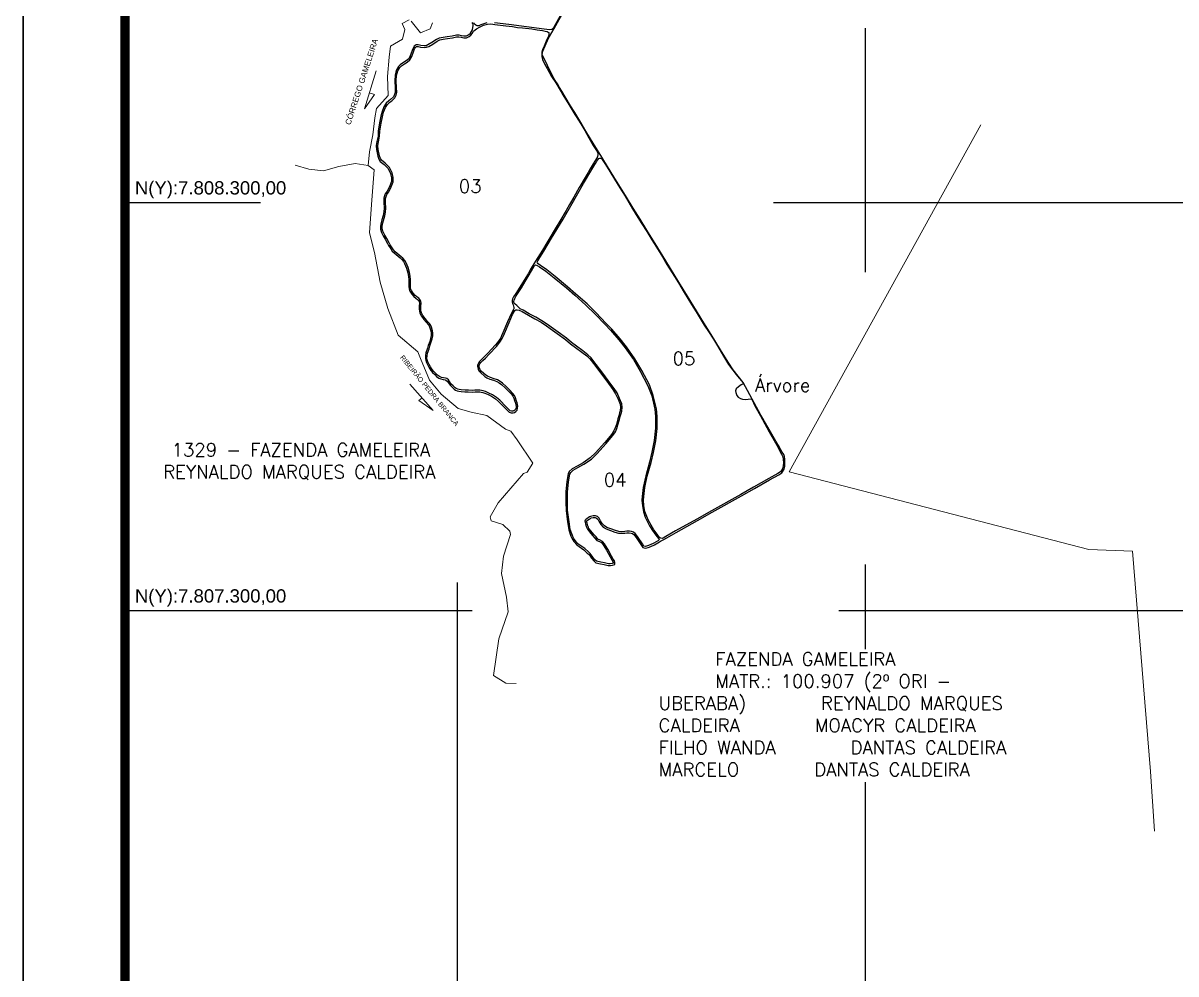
# Model space of a CAD drawing. Header units: millimetres. Extents: x 726035 to 731285, y 7803684 to 7811109.
# Drawn here: x 726035 to 728861, y 7806409 to 7808739 of the extents above; entities that cross this region are included whole.
import ezdxf
from ezdxf.enums import TextEntityAlignment as Align

# ---------------------------------------------------------------- set-up
doc = ezdxf.new("R2010")
doc.units = ezdxf.units.MM
doc.linetypes.add('LIN0', pattern=[0])
for name, color, linetype, lineweight in [('0114001329', 1, 'Continuous', 25), ('CERCAS', 54, 'Continuous', 13), ('CURSOS_DAGUA', 174, 'Continuous', 13)]:
    doc.layers.add(name, color=color, linetype=linetype, lineweight=lineweight)
for name, color, linetype in [('0114001329001', 5, 'Continuous'), ('0114001329002', 5, 'Continuous'), ('0114001329003', 5, 'Continuous'), ('0114001329004', 5, 'Continuous'), ('0114001329005', 5, 'Continuous'), ('MALHA', 8, 'Continuous'), ('MARGEM', 5, 'Continuous'), ('TEXTO', 7, 'Continuous')]:
    doc.layers.add(name, color=color, linetype=linetype)
doc.styles.add('ARIAL', font='arial.ttf')
doc.styles.add('Simplex', font='simplex.shx')
doc.styles.get("Standard").update_dxf_attribs({"font": 'arial.ttf'})
doc.linetypes.add('CERCA_DE_ARAME', pattern='A,0.15,-0.05,["X",Standard,S=0.05,R=0,X=-0.0175,Y=-0.025],-0.05', length=0.25)

msp = doc.modelspace()

# ---------------------------------------------------------------- linework, layer by layer
at = {"layer": '0114001329', "flags": 128}
msp.add_lwpolyline([(727135.4, 7808741), (727136.5, 7808738.3), (727137.3, 7808735.2), (727137.5, 7808732.8), (727137.1, 7808728.4), (727135.7, 7808722.7), (727132.2, 7808715.8), (727129.9, 7808712.1), (727126.3, 7808709.5), (727121.2, 7808707.5), (727115.7, 7808707.3), (727109.9, 7808708.4), (727103.7, 7808709.4), (727097.2, 7808709.3), (727086.9, 7808707.3), (727075, 7808705.2), (727064.5, 7808703.9), (727055.4, 7808702), (727048.3, 7808698.7), (727037.3, 7808691.3), (727027.6, 7808685.7), (727023.3, 7808683.8), (727018.3, 7808683.3), (727010, 7808684.3), (727003.8, 7808685.9), (726998.5, 7808685.9), (726994.1, 7808682.8), (726991.3, 7808677.7), (726989.2, 7808672.3), (726984.3, 7808659), (726980.4, 7808651.8), (726974.3, 7808646.6), (726968, 7808642.7), (726959.8, 7808637.2), (726955.3, 7808632.6), (726950.1, 7808623.4), (726946.9, 7808611.5), (726946.1, 7808597.5), (726946.9, 7808581), (726947.4, 7808569.5), (726945.9, 7808563.9), (726943, 7808558.9), (726935.9, 7808551.8), (726931.9, 7808548.4), (726925.6, 7808542.7), (726919.8, 7808534.3), (726915.1, 7808522.2), (726911.9, 7808510.8), (726908.6, 7808494.5), (726905.8, 7808474.5), (726905.2, 7808462.4), (726902.6, 7808448.9), (726900.8, 7808438.7), (726901.4, 7808429.1), (726904.6, 7808413.3), (726907.4, 7808405.7), (726910.8, 7808400.4), (726920.2, 7808392.8), (726930.2, 7808382.7), (726936.2, 7808370.9), (726938, 7808360.4), (726938.1, 7808351), (726932.5, 7808336), (726927.7, 7808327.1), (726923.1, 7808320.8), (726921.1, 7808315.9), (726919.4, 7808309.9), (726919.2, 7808300.5), (726920.1, 7808285.5), (726919.6, 7808276.6), (726917.7, 7808267.6), (726914.6, 7808256.9), (726912.9, 7808250.7), (726911.3, 7808241.8), (726911.7, 7808234), (726913.2, 7808228.3), (726914.7, 7808224.4), (726918.2, 7808217.8), (726923, 7808209.6), (726928.8, 7808198.9), (726931.3, 7808194), (726936.3, 7808186.3), (726940.3, 7808180.7), (726944.9, 7808176), (726959.2, 7808163.6), (726963.3, 7808160), (726967.6, 7808155), (726970.5, 7808150.2), (726975.3, 7808139), (726978.7, 7808127.4), (726979.5, 7808123.3), (726980.3, 7808117.5), (726980.6, 7808110.7), (726980.6, 7808104.2), (726980.5, 7808093.7), (726981.2, 7808088.3), (726983.2, 7808082.1), (726988.1, 7808075.1), (726993.4, 7808069), (726998.1, 7808065.3), (727002.3, 7808062.1), (727004.8, 7808059.3), (727006, 7808057), (727006.6, 7808052.5), (727006.4, 7808045.9), (727006, 7808038.4), (727006.6, 7808033.1), (727008, 7808028), (727011.7, 7808020.8), (727017.2, 7808012.6), (727023.7, 7808005.4), (727028.3, 7808000.8), (727030.5, 7807997.7), (727032.6, 7807992.4), (727034.5, 7807984.7), (727035.3, 7807979.4), (727035.3, 7807973.3), (727034.1, 7807966.7), (727032, 7807959.1), (727028.4, 7807949.3), (727026.5, 7807942.4), (727022.8, 7807931), (727021.3, 7807924.4), (727021.2, 7807917.6), (727022, 7807913.1), (727024, 7807907.3), (727027, 7807901.1), (727030.6, 7807894.5), (727035, 7807887.6), (727039, 7807882.8), (727044.2, 7807877.8), (727048.8, 7807873.1), (727053.9, 7807869.2), (727059.4, 7807867.1), (727064.7, 7807866), (727070, 7807864.9), (727071.7, 7807864.3), (727074.7, 7807861.9), (727077.1, 7807858.7), (727081.8, 7807852.2), (727086.2, 7807847.8), (727091.7, 7807842.5), (727095, 7807839.9), (727099.6, 7807838.1), (727103.6, 7807837), (727108.9, 7807836.5), (727118.2, 7807835.9), (727126.5, 7807835.5), (727135.7, 7807835.1), (727143.1, 7807835.5), (727148.5, 7807835.7), (727154.4, 7807835.3), (727158.2, 7807834.9), (727162.1, 7807834.3), (727167.4, 7807832.6), (727175.1, 7807829), (727183.4, 7807824.9), (727192.9, 7807818.8), (727200.6, 7807812.3), (727215.7, 7807796.8), (727219.2, 7807793.3), (727226.9, 7807785.8), (727231.8, 7807784.5), (727236.2, 7807784.4), (727239.9, 7807785.1), (727243.2, 7807787.3), (727245.9, 7807790.3), (727247.3, 7807795.5), (727247.6, 7807800.2), (727246.1, 7807808.5), (727243.8, 7807815.6), (727242, 7807821.3), (727239.3, 7807826.9), (727235.2, 7807832.6), (727229, 7807839), (727219.5, 7807848.4), (727210.5, 7807856.6), (727204.6, 7807860.8), (727197.7, 7807864.7), (727189.7, 7807867.7), (727180.6, 7807870.7), (727173.4, 7807873.7), (727169.4, 7807876.5), (727159.1, 7807885.8), (727155.8, 7807889.6), (727154.4, 7807892.7), (727153.4, 7807895.2), (727153, 7807898), (727153.1, 7807900), (727153.9, 7807902.2), (727154.9, 7807904.1), (727157.3, 7807907.4), (727162.4, 7807912.5), (727168.5, 7807918.5), (727177.9, 7807928.3), (727195.5, 7807947), (727201.4, 7807954.2), (727205.7, 7807960), (727209.4, 7807966.2), (727211.8, 7807971.3), (727215.1, 7807978.9), (727226.6, 7808005.4), (727234.8, 7808025.1), (727240.3, 7808034.9), (727243, 7808036.5), (727246.6, 7808036.9), (727251.5, 7808035.9), (727258.8, 7808032.3), (727274.1, 7808023.3), (727289.8, 7808014.9), (727304.9, 7808006.2), (727318.4, 7807997.4), (727332.5, 7807986.9), (727344.4, 7807978.7), (727364.7, 7807964.2), (727377, 7807953.1), (727389, 7807944.4), (727405.1, 7807932.8), (727416.7, 7807923.5), (727424.6, 7807916.2), (727436.6, 7807900.6), (727453.2, 7807878.8), (727466.3, 7807861.5), (727480.3, 7807841.5), (727487.5, 7807830.8), (727493.7, 7807817.3), (727498.6, 7807805.3), (727499.3, 7807798.3), (727498.6, 7807788.7), (727497.4, 7807783.9), (727495, 7807776.5), (727492.8, 7807769.1), (727489.4, 7807755.6), (727486.4, 7807747.1), (727483.4, 7807739.7), (727477.8, 7807730.8), (727461.3, 7807711.5), (727438.1, 7807686.5), (727425.5, 7807673.5), (727407.9, 7807661.7), (727393.3, 7807653.8), (727380.7, 7807646.8), (727374, 7807640.6), (727371.6, 7807634.8), (727368.2, 7807615.5), (727365.6, 7807590.2), (727365.2, 7807564.4), (727366, 7807545), (727369.5, 7807516.8), (727372.6, 7807497.2), (727378, 7807481.9), (727381.2, 7807475.1), (727384.9, 7807468.8), (727392.7, 7807460.4), (727409.5, 7807448.2), (727418.2, 7807440.3), (727422.5, 7807437), (727428.4, 7807427.7), (727433.8, 7807421.4), (727438.9, 7807416.8), (727450.1, 7807413.9), (727459.8, 7807412.4), (727469.4, 7807410.3), (727474.7, 7807409.9), (727480.1, 7807410.9), (727485.2, 7807412.7), (727485.5, 7807417.6), (727484.4, 7807421.1), (727481.9, 7807425.7), (727477.5, 7807432.9), (727468.2, 7807449.9), (727460, 7807462.9), (727455.4, 7807469.1), (727449.9, 7807472.4), (727444.1, 7807474.7), (727439.5, 7807479.9), (727433.9, 7807486.3), (727426.4, 7807494.9), (727422.1, 7807500.7), (727420.7, 7807504), (727419.5, 7807507.6), (727417.8, 7807513.4), (727416.5, 7807518.9), (727416.6, 7807519.1), (727418.3, 7807520.8), (727422.3, 7807523.4), (727425.7, 7807525.4), (727427.7, 7807526.5), (727432.6, 7807527.6), (727437.8, 7807527.7), (727440.7, 7807526.4), (727443.7, 7807523.4), (727446.8, 7807517.3), (727451.3, 7807510.3), (727457.4, 7807503.9), (727464.4, 7807499.7), (727474.8, 7807495.7), (727485.8, 7807492), (727494.3, 7807489.4), (727501.7, 7807488.9), (727510.1, 7807489.6), (727515.2, 7807490.1), (727521.1, 7807490.3), (727525.7, 7807489.6), (727529.2, 7807488.2), (727532.3, 7807485.8), (727537.8, 7807478.7), (727549.7, 7807461.2), (727554.6, 7807454), (727560.6, 7807452.8), (727566.9, 7807454), (727573.9, 7807457), (727582.6, 7807460.9), (727594.8, 7807468.1), (727597.7, 7807469.7), (727605.5, 7807473.7), (727612.7, 7807477.8), (727636.3, 7807491.2), (727688.6, 7807520.3), (727724.2, 7807540.8), (727796.1, 7807580.8), (727827.6, 7807598.9), (727865, 7807620), (727887.2, 7807632), (727894.6, 7807636.8), (727900.2, 7807645.7), (727902.1, 7807653.4), (727902.6, 7807661.6), (727902.5, 7807670.7), (727901.4, 7807677.4), (727899.5, 7807682), (727896.1, 7807687.7), (727892.6, 7807693.7), (727889.2, 7807699.7), (727880.3, 7807714.8), (727873.6, 7807726.4), (727867.2, 7807737.2), (727860.3, 7807749.1), (727852.6, 7807762.8), (727848.1, 7807770.6), (727843.6, 7807778.4), (727800, 7807858.4), (727775.3, 7807889.6), (727763.2, 7807908.2), (727744.7, 7807938.9), (727721.3, 7807976.4), (727709.2, 7807996), (727699.7, 7808011.6), (727694.7, 7808019.7), (727663.8, 7808070.3), (727642.6, 7808104.6), (727610.3, 7808156.6), (727584.3, 7808199.1), (727564.3, 7808231.9), (727547.5, 7808258.8), (727536, 7808277), (727530.4, 7808286), (727514.2, 7808312.6), (727483, 7808362.4), (727458.3, 7808402.9), (727453.4, 7808410.8), (727432.8, 7808444.6), (727417.3, 7808470.3), (727412.3, 7808478.7), (727402.1, 7808495.6), (727387.4, 7808519.9), (727377.3, 7808536.7), (727366.6, 7808554.3), (727355.7, 7808572.2), (727350.2, 7808581.1), (727344.7, 7808590), (727339.7, 7808598.5), (727334.6, 7808606.9), (727307.6, 7808662.6), (727309.1, 7808670.6), (727320.3, 7808696.5), (727325.6, 7808706.2), (727337, 7808726.3), (727360.3, 7808768.7)], dxfattribs=at)
at = {"layer": '0114001329001'}
msp.add_lwpolyline([(727171.9, 7808740), (727164.3, 7808737.6), (727157.6, 7808734.8), (727152.2, 7808732.7), (727147.9, 7808732.5), (727144.7, 7808733.8), (727141.4, 7808736.7), (727140.2, 7808739.8)], dxfattribs=at)
at = {"layer": '0114001329002'}
msp.add_lwpolyline([(727379, 7808807.4), (727335.2, 7808727.6), (727333.5, 7808724.9), (727331.2, 7808723.3), (727326.7, 7808722.5), (727319, 7808723.2), (727312.3, 7808724.4), (727225.5, 7808736), (727190.5, 7808740)], dxfattribs=at)
at = {"layer": '0114001329003'}
msp.add_lwpolyline([(727146.6, 7808725), (727155.3, 7808730), (727163.5, 7808733.9), (727173.5, 7808736.8), (727181.9, 7808737.5), (727191.9, 7808736.1), (727218.8, 7808732.9), (727234.7, 7808730.8), (727247.3, 7808728.6), (727259.4, 7808727.4), (727282.2, 7808724.9), (727295.2, 7808723.1), (727308.1, 7808721.1), (727314.9, 7808719.6), (727319.9, 7808718.6), (727322.6, 7808717.3), (727323.8, 7808715.8), (727323.7, 7808712), (727323.2, 7808706), (727319.1, 7808699), (727312.3, 7808682.9), (727308.7, 7808674), (727307, 7808668), (727306.9, 7808663.2), (727306.8, 7808657), (727308.3, 7808649.8), (727313.7, 7808637.9), (727319.5, 7808627.7), (727330.6, 7808608.7), (727340.6, 7808592.5), (727353.7, 7808571), (727358.5, 7808563.6), (727372.7, 7808539.4), (727387.3, 7808515.1), (727398.1, 7808498.6), (727405.1, 7808488.2), (727412.2, 7808475.8), (727422.2, 7808457.9), (727432.9, 7808439.3), (727440.5, 7808427), (727444, 7808421), (727444, 7808417.4), (727442.9, 7808411.9), (727440.9, 7808407.5), (727432.8, 7808394.1), (727425.5, 7808382.1), (727420.2, 7808373.2), (727417.5, 7808368.8), (727408.1, 7808352.4), (727402.2, 7808343.1), (727398.1, 7808336.3), (727385.4, 7808313), (727374.1, 7808294.4), (727366.1, 7808279.6), (727350.6, 7808253.9), (727341.5, 7808239), (727321.1, 7808204.9), (727308, 7808182.5), (727291, 7808156.2), (727279.2, 7808136), (727272.9, 7808124.7), (727259.7, 7808102.8), (727248.5, 7808085.6), (727241.3, 7808074.4), (727237.1, 7808068.1), (727234.7, 7808063.5), (727233.6, 7808060), (727233.7, 7808056.5), (727234.6, 7808052.2), (727236.1, 7808049), (727237.6, 7808045.8), (727238.2, 7808042.5), (727237.9, 7808039.4), (727237, 7808037.3), (727231.2, 7808026.9), (727222.9, 7808007), (727211.4, 7807980.5), (727208.2, 7807972.9), (727205.9, 7807968.1), (727202.4, 7807962.2), (727198.3, 7807956.6), (727192.5, 7807949.6), (727175, 7807931.1), (727165.7, 7807921.3), (727159.5, 7807915.3), (727154.2, 7807910), (727151.5, 7807906.2), (727150.3, 7807903.8), (727149.1, 7807900.8), (727149, 7807897.9), (727149.5, 7807894.2), (727150.7, 7807891.1), (727152.4, 7807887.4), (727156.2, 7807883), (727166.9, 7807873.3), (727171.5, 7807870.2), (727179.2, 7807867), (727188.3, 7807863.9), (727196.1, 7807861.1), (727202.5, 7807857.4), (727207.9, 7807853.4), (727216.8, 7807845.5), (727226.1, 7807836.2), (727232.1, 7807830), (727235.9, 7807824.9), (727238.3, 7807819.8), (727240, 7807814.3), (727242.2, 7807807.6), (727243.6, 7807800), (727243.4, 7807796.2), (727242.3, 7807792.3), (727240.6, 7807790.4), (727238.3, 7807788.8), (727235.9, 7807788.4), (727232.4, 7807788.4), (727228.9, 7807789.4), (727222, 7807796.1), (727218.6, 7807799.6), (727203.4, 7807815.2), (727195.3, 7807822.1), (727185.4, 7807828.4), (727176.9, 7807832.6), (727168.9, 7807836.3), (727163, 7807838.2), (727158.7, 7807838.8), (727154.8, 7807839.3), (727148.6, 7807839.7), (727142.9, 7807839.5), (727135.7, 7807839.1), (727126.7, 7807839.5), (727118.4, 7807839.9), (727109.3, 7807840.4), (727104.3, 7807841), (727100.8, 7807841.9), (727097, 7807843.4), (727094.3, 7807845.5), (727089, 7807850.6), (727084.9, 7807854.8), (727080.4, 7807861.1), (727077.6, 7807864.8), (727073.6, 7807867.9), (727071, 7807868.8), (727065.5, 7807869.9), (727060.5, 7807870.9), (727055.8, 7807872.8), (727051.4, 7807876.1), (727047, 7807880.7), (727042, 7807885.5), (727038.3, 7807890), (727034, 7807896.6), (727030.6, 7807902.9), (727027.7, 7807908.8), (727025.8, 7807914.2), (727025.2, 7807917.9), (727025.3, 7807923.9), (727026.7, 7807930), (727030.3, 7807941.2), (727032.3, 7807948.1), (727035.8, 7807957.9), (727038, 7807965.8), (727039.3, 7807973), (727039.3, 7807979.7), (727038.5, 7807985.5), (727036.4, 7807993.7), (727034, 7807999.6), (727031.4, 7808003.4), (727026.6, 7808008.1), (727020.4, 7808015), (727015.2, 7808022.9), (727011.7, 7808029.5), (727010.5, 7808033.9), (727010, 7808038.5), (727010.4, 7808045.7), (727010.6, 7808052.7), (727009.9, 7808058.2), (727008.1, 7808061.6), (727005, 7808065), (727000.5, 7808068.4), (726996.2, 7808071.9), (726991.3, 7808077.5), (726986.9, 7808084), (726985.1, 7808089.2), (726984.5, 7808094), (726984.6, 7808104.2), (726984.6, 7808110.7), (726984.3, 7808117.9), (726983.4, 7808124), (726982.6, 7808128.3), (726979, 7808140.3), (726974.1, 7808152), (726970.8, 7808157.4), (726966.1, 7808162.9), (726961.9, 7808166.6), (726947.6, 7808179), (726943.3, 7808183.3), (726939.6, 7808188.5), (726934.8, 7808196.1), (726932.3, 7808200.8), (726926.5, 7808211.6), (726921.7, 7808219.7), (726918.4, 7808226.1), (726917.1, 7808229.5), (726915.7, 7808234.7), (726915.3, 7808241.6), (726916.8, 7808249.8), (726918.4, 7808255.8), (726921.6, 7808266.6), (726923.6, 7808276.1), (726924.1, 7808285.5), (726923.2, 7808300.6), (726923.4, 7808309.3), (726924.9, 7808314.6), (726926.6, 7808318.8), (726931, 7808325), (726936.1, 7808334.3), (726942.1, 7808350.4), (726942, 7808360.7), (726940.1, 7808372.1), (726933.4, 7808385), (726922.9, 7808395.8), (726913.8, 7808403.1), (726911, 7808407.5), (726908.5, 7808414.3), (726905.4, 7808429.6), (726904.8, 7808438.4), (726906.5, 7808448.2), (726909.2, 7808461.9), (726909.8, 7808474.1), (726912.6, 7808493.8), (726915.8, 7808509.9), (726918.9, 7808521), (726923.4, 7808532.5), (726928.6, 7808540), (726934.5, 7808545.4), (726938.7, 7808548.9), (726946.2, 7808556.5), (726949.7, 7808562.3), (726951.4, 7808569.1), (726950.9, 7808581.1), (726950.1, 7808597.4), (726950.9, 7808610.9), (726953.8, 7808621.9), (726958.5, 7808630.2), (726962.4, 7808634.2), (726970.2, 7808639.4), (726976.7, 7808643.4), (726983.5, 7808649.2), (726988, 7808657.3), (726992.9, 7808670.9), (726994.9, 7808676), (726997.2, 7808680.1), (726999.8, 7808681.9), (727003.3, 7808681.9), (727009.2, 7808680.4), (727018.3, 7808679.3), (727024.3, 7808679.9), (727029.5, 7808682.2), (727039.4, 7808687.9), (727050.2, 7808695.3), (727056.6, 7808698.2), (727065.1, 7808699.9), (727075.6, 7808701.2), (727087.6, 7808703.4), (727097.7, 7808705.3), (727103.4, 7808705.4), (727109.2, 7808704.4), (727115.4, 7808703.3), (727122, 7808703.5), (727128.2, 7808706), (727132.9, 7808709.3), (727135.6, 7808713.6), (727139.5, 7808719.1), (727143.1, 7808722.9)], close=True, dxfattribs=at)
at = {"layer": '0114001329004'}
msp.add_lwpolyline([(727592.4, 7807475.9), (727594, 7807473.4), (727593.7, 7807472.4), (727592.5, 7807471.4), (727580.8, 7807464.5), (727572.3, 7807460.6), (727565.8, 7807457.9), (727560.6, 7807456.9), (727556.9, 7807457.6), (727553, 7807463.4), (727541, 7807481), (727535.1, 7807488.6), (727531.2, 7807491.7), (727526.8, 7807493.4), (727521.4, 7807494.3), (727515, 7807494.1), (727509.7, 7807493.6), (727501.6, 7807492.9), (727495.1, 7807493.3), (727487.1, 7807495.8), (727476.2, 7807499.5), (727466.2, 7807503.3), (727459.9, 7807507.1), (727454.5, 7807512.8), (727450.2, 7807519.3), (727447, 7807525.8), (727443, 7807529.8), (727438.6, 7807531.7), (727432.2, 7807531.6), (727426.3, 7807530.3), (727423.7, 7807528.9), (727420.2, 7807526.8), (727415.7, 7807523.9), (727413, 7807521.2), (727412.4, 7807518.9), (727414, 7807512.3), (727415.7, 7807506.4), (727417, 7807502.5), (727418.6, 7807498.7), (727423.3, 7807492.4), (727430.9, 7807483.6), (727436.5, 7807477.3), (727441.8, 7807471.3), (727448.1, 7807468.8), (727452.7, 7807466), (727456.7, 7807460.6), (727464.8, 7807447.9), (727474.1, 7807430.9), (727478.5, 7807423.7), (727480.7, 7807419.6), (727481.5, 7807417.1), (727481.4, 7807415.6), (727479.1, 7807414.8), (727474.4, 7807414), (727470, 7807414.2), (727460.6, 7807416.4), (727450.9, 7807417.8), (727440.8, 7807420.4), (727436.7, 7807424.2), (727431.7, 7807430.1), (727425.5, 7807439.8), (727420.8, 7807443.4), (727412, 7807451.3), (727395.3, 7807463.5), (727388.1, 7807471.2), (727384.7, 7807477), (727381.7, 7807483.4), (727376.5, 7807498.2), (727373.5, 7807517.4), (727370, 7807545.4), (727369.2, 7807564.4), (727369.6, 7807590), (727372.2, 7807614.9), (727375.4, 7807633.6), (727377.4, 7807638.2), (727383.1, 7807643.5), (727395.2, 7807650.3), (727409.9, 7807658.3), (727428.1, 7807670.4), (727441.1, 7807683.7), (727464.2, 7807708.9), (727481, 7807728.5), (727487, 7807737.9), (727490.1, 7807745.7), (727493.3, 7807754.4), (727496.7, 7807768.1), (727498.8, 7807775.4), (727501.2, 7807782.8), (727502.6, 7807788.1), (727503.3, 7807798.4), (727502.5, 7807806.2), (727497.3, 7807818.9), (727491, 7807832.8), (727483.6, 7807843.7), (727469.5, 7807863.8), (727456.4, 7807881.2), (727439.7, 7807903), (727427.6, 7807919), (727419.3, 7807926.5), (727407.5, 7807936), (727391.3, 7807947.6), (727379.5, 7807956.2), (727367.2, 7807967.3), (727346.7, 7807981.9), (727334.9, 7807990.1), (727320.7, 7808000.7), (727307, 7808009.6), (727291.7, 7808018.4), (727276, 7808026.8), (727260.7, 7808035.8), (727253.7, 7808039.3), (727245.3, 7808046.8), (727241.5, 7808050.4), (727239.2, 7808053.3), (727238.3, 7808057), (727238.6, 7808060), (727240.4, 7808064.7), (727244.1, 7808070.9), (727256.5, 7808090.7), (727266.2, 7808105.9), (727275.8, 7808122.4), (727284.9, 7808137.8), (727289.1, 7808145.2), (727291.5, 7808146.7), (727295.4, 7808145.5), (727300.9, 7808141.9), (727316.5, 7808131), (727336.8, 7808115.3), (727366.9, 7808090.3), (727387.3, 7808072.2), (727414.9, 7808048.2), (727437, 7808026.3), (727460.7, 7808001.5), (727475.1, 7807986.4), (727495.6, 7807962.8), (727510.6, 7807943.3), (727531.5, 7807914.5), (727547.9, 7807886.4), (727566.6, 7807850.7), (727575.9, 7807825.8), (727583.6, 7807793.3), (727585.4, 7807774.9), (727585.2, 7807746.3), (727582.3, 7807716.5), (727576.4, 7807687.9), (727570.6, 7807663.2), (727561.3, 7807629.8), (727555.4, 7807601.5), (727552.7, 7807579.3), (727552.1, 7807570.3), (727553.1, 7807555.9), (727555.6, 7807541.2), (727560.1, 7807528.4), (727564.7, 7807518.3), (727570.8, 7807507.1), (727578.1, 7807495.6), (727586.2, 7807484.6), (727592.4, 7807475.9)], close=True, dxfattribs=at)
at = {"layer": '0114001329005'}
msp.add_lwpolyline([(727796.5, 7807861.7), (727800.8, 7807854.9), (727795.1, 7807852.4), (727788.6, 7807847.9), (727783.3, 7807843.1), (727781.6, 7807837.9), (727782, 7807834.3), (727784.7, 7807826.6), (727788, 7807822.4), (727793.5, 7807819.2), (727798.7, 7807817.9), (727806.8, 7807816.8), (727812.1, 7807817.8), (727819.4, 7807818.4), (727821.5, 7807817.6), (727829.1, 7807801.1), (727842.4, 7807776.6), (727863.6, 7807737.5), (727882.5, 7807705.1), (727894.3, 7807682.8), (727897.4, 7807676.5), (727898.5, 7807670.3), (727898.6, 7807661.7), (727898.1, 7807654), (727896.5, 7807647.3), (727891.7, 7807639.7), (727885.1, 7807635.4), (727863.1, 7807623.5), (727825.6, 7807602.3), (727794.1, 7807584.3), (727722.3, 7807544.3), (727686.6, 7807523.8), (727634.3, 7807494.7), (727610.7, 7807481.3), (727604, 7807477.4), (727601.4, 7807476.6), (727598.6, 7807476.8), (727595.2, 7807478.9), (727589.4, 7807487), (727581.4, 7807497.8), (727574.3, 7807509.1), (727568.2, 7807520.1), (727563.8, 7807529.9), (727559.5, 7807542.2), (727557, 7807556.4), (727556.1, 7807570.3), (727556.7, 7807578.9), (727559.4, 7807600.8), (727565.2, 7807628.8), (727574.5, 7807662.2), (727580.3, 7807687), (727586.3, 7807715.9), (727589.2, 7807746.1), (727589.4, 7807775.1), (727587.5, 7807793.9), (727579.8, 7807827), (727570.3, 7807852.4), (727551.4, 7807888.3), (727534.8, 7807916.7), (727513.8, 7807945.7), (727498.7, 7807965.3), (727478.1, 7807989.1), (727463.6, 7808004.2), (727439.9, 7808029.1), (727417.6, 7808051.1), (727390, 7808075.2), (727369.5, 7808093.3), (727339.4, 7808118.4), (727319, 7808134.5), (727303.2, 7808145.2), (727297.6, 7808149.3), (727295.7, 7808151.5), (727295.4, 7808153.4), (727296.8, 7808157), (727301.6, 7808164.7), (727311.6, 7808180.4), (727330.3, 7808211.8), (727358.6, 7808259.1), (727381, 7808297.3), (727408.6, 7808345.8), (727426.8, 7808376.2), (727436.3, 7808392.4), (727438.2, 7808395.5), (727441.6, 7808401), (727444.1, 7808404.4), (727446.7, 7808407.3), (727448.7, 7808408.5), (727450.4, 7808408.4), (727453, 7808407.4), (727457.9, 7808400.2), (727461.2, 7808394.9), (727473.1, 7808375.6), (727484.7, 7808356.6), (727497.9, 7808335.7), (727510.6, 7808315.4), (727528.9, 7808284.1), (727542.2, 7808262.5), (727552, 7808247.3), (727563.9, 7808228.3), (727576.6, 7808207.7), (727587.4, 7808190), (727602.2, 7808166.2), (727613.4, 7808147.7), (727626.1, 7808127.3), (727641.5, 7808102.5), (727655.8, 7808079.1), (727673.8, 7808049.8), (727685.1, 7808031.4), (727704.7, 7807999.2), (727715.5, 7807983.5), (727727.1, 7807965), (727737.3, 7807948.1), (727752.2, 7807922.8), (727764.4, 7807902.9), (727774.4, 7807888.4), (727781.9, 7807878.7), (727790.4, 7807869.2)], close=True, dxfattribs=at)
at = {"layer": 'CERCAS', "ltscale": 200}
msp.add_lwpolyline([(728382.7, 7808490.1), (727912.7, 7807639.4)], dxfattribs=at)
at = {"layer": 'CERCAS', "linetype": 'CERCA_DE_ARAME', "ltscale": 50}
msp.add_lwpolyline([(728382.7, 7808490.1), (727912.7, 7807639.4), (728646.9, 7807449.4), (728754.4, 7807445.2), (728798.4, 7806905), (728808.2, 7806759)], dxfattribs=at)
at = {"layer": 'CURSOS_DAGUA', "color": 174}
for points in [[(726910.8, 7808104.5), (726896.9, 7808177.1), (726884.3, 7808225.5), (726889.6, 7808294.6), (726896.1, 7808379.5), (726880.7, 7808389.9), (726884.5, 7808423.9), (726892.9, 7808465.1), (726897.2, 7808506.9), (726901.1, 7808529.6), (726930.2, 7808561.7), (726928.2, 7808608.2), (726932.8, 7808655.9), (726935.7, 7808682.5), (726965.6, 7808699.9), (726970.9, 7808723.5), (726964.5, 7808738.4), (726981.3, 7808746.9)], [(726986.1, 7808744.1), (727009.5, 7808715.2), (727033.4, 7808725.3), (727038.4, 7808740)], [(726900.7, 7808622.3), (726871.7, 7808529.3), (726897, 7808564.3), (726883.9, 7808568.3)], [(726880.7, 7808389.9), (726849.6, 7808394.8), (726809.3, 7808388.2), (726771.5, 7808377.3), (726735.9, 7808381.3), (726702.1, 7808390.8)], [(727182.7, 7807519.4), (727179.8, 7807529.6), (727199.8, 7807564), (727261.8, 7807635.5), (727270.9, 7807638.6), (727285, 7807661.2), (727246.5, 7807718), (727230.7, 7807739.6), (727217.4, 7807744.5), (727171.9, 7807777.8), (727133.2, 7807785.8), (727101.8, 7807795), (727060.3, 7807830.2), (727031.6, 7807864.4), (727009.5, 7807917.3), (727002.9, 7807933.5), (726954.4, 7807974.3), (726929.1, 7808039.5), (726910.8, 7808104.5)], [(726983.5, 7807854.5), (727040.5, 7807789.5), (727005.6, 7807814.1), (727013.2, 7807820.7)], [(727182.7, 7807519.4), (727211.4, 7807510.6), (727228.2, 7807493.9), (727229.6, 7807485.8), (727212.5, 7807432.7), (727207.6, 7807390.7), (727220.4, 7807332.1), (727223.8, 7807296.4), (727201.5, 7807230), (727188.6, 7807140.1), (727218.6, 7807121.3), (727243.9, 7807121)]]:
    msp.add_lwpolyline(points, dxfattribs=at)
at = {"layer": 'MALHA'}
for points in [[(728100, 7808128.9), (728100, 7808726.5)], [(726285.3, 7808300), (726616.9, 7808300)], [(727874.4, 7808300), (731035.3, 7808300)], [(728100, 7807205.2), (728100, 7807412.4)], [(727100, 7804520.4), (727100, 7807368)], [(726285.3, 7807300), (727136.2, 7807300)], [(728034.3, 7807300), (731035.3, 7807300)], [(728100, 7804520.4), (728100, 7806879.4)]]:
    msp.add_lwpolyline(points, dxfattribs=at)
at = {"layer": 'MARGEM', "color": 174, "linetype": 'LIN0'}
msp.add_line((726035.3, 7803684.4), (726035.3, 7811109.4), dxfattribs=at)
at = {"layer": 'MARGEM', "color": 174, "linetype": 'LIN0', "flags": 128}
msp.add_lwpolyline([(731285.3, 7803684.4), (731285.3, 7811109.4), (726035.3, 7811109.4), (726035.3, 7803684.4)], close=True, dxfattribs=at)
at = {"layer": 'MARGEM', "color": 174, "linetype": 'LIN0', "const_width": 22.7, "flags": 128}
msp.add_lwpolyline([(731035.3, 7804520.4), (731035.3, 7810859.4), (726285.3, 7810859.4), (726285.3, 7804520.4)], close=True, dxfattribs=at)

# ---------------------------------------------------------------- texts
at = {"layer": 'CURSOS_DAGUA', "color": 174, "attachment_point": 1, "style": 'ARIAL'}
for s, insert, char_height, rotation in [('CÓRREGO GAMELEIRA', (726824.2, 7808492.8), 14, 72), ('RIBEIRÃO PEDRA BRANCA', (726967.8, 7807926.9), 12, 309.0377)]:
    msp.add_mtext(s, dxfattribs=dict(at, insert=insert, char_height=char_height, rotation=rotation))
at = {"layer": 'MALHA'}
for s, p in [('N(Y):7.808.300,00', (726309.4, 7808309.5)), ('N(Y):7.807.300,00', (726309.4, 7807309.5))]:
    msp.add_text(s, height=32.5, dxfattribs=at).set_placement(p, align=Align.BOTTOM_LEFT)
at = {"layer": 'TEXTO', "linetype": 'Continuous', "style": 'Simplex'}
for s, p in [('03', (727131.3, 7808339.6)), ('05', (727655.2, 7807917.3)), ('Árvore', (727896.6, 7807852.1)), ('04', (727486.6, 7807620.1))]:
    msp.add_text(s, height=32.5, dxfattribs=at).set_placement(p, align=Align.MIDDLE_CENTER)
at = {"layer": 'TEXTO', "char_height": 32.5, "attachment_point": 1, "style": 'Simplex'}
for s, insert, width in [('\\pi55.03327;1329 - FAZENDA GAMELEIRA  \\P\\pi34.14041;REYNALDO MARQUES CALDEIRA', (726344.4, 7807709.8), 837.447), ('{\\Fsimplex.shx;\\W6.23556; }FAZENDA GAMELEIRA  ^J{\\Fsimplex.shx;\\W6.23556; }MATR.: 100.907 (2º ORI - UBERABA)  {\\Fsimplex.shx;\\W6.23556; }REYNALDO MARQUES CALDEIRA  {\\Fsimplex.shx;\\W6.23556; }MOACYR CALDEIRA FILHO WANDA  {\\Fsimplex.shx;\\W6.23556; }DANTAS CALDEIRA MARCELO  {\\Fsimplex.shx;\\W6.23556; }DANTAS CALDEIRA', (727592.8, 7807197.1), 945.52)]:
    msp.add_mtext(s, dxfattribs=dict(at, insert=insert, width=width))

doc.saveas('drawing.dxf')
